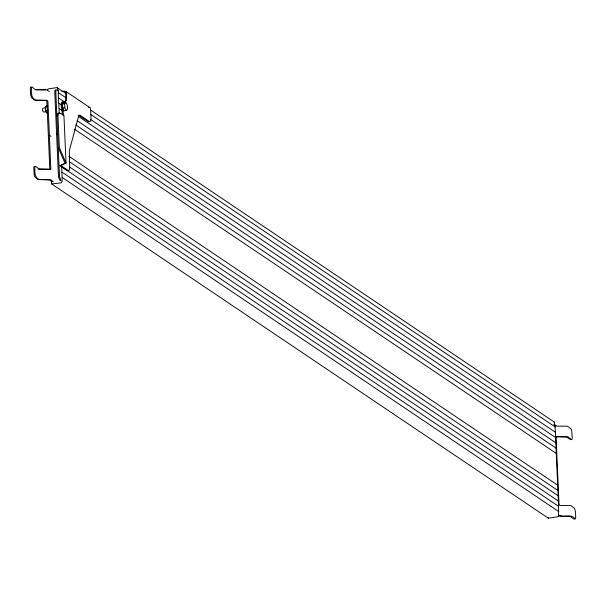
<?xml version="1.0" encoding="UTF-8"?>
<svg xmlns="http://www.w3.org/2000/svg" width="606" height="606" viewBox="0 0 606 606"><rect width="100%" height="100%" fill="white"/><g stroke="black" fill="none" stroke-linecap="round" stroke-linejoin="round"><path stroke-width="0.91" d="M62.456 115.004L61.108 104.747L61.585 102.459L62.6 101.838L63.297 102.194M63.478 114.845L62.13 104.588L62.615 102.308L63.622 101.687L65.039 102.278L66.41 100.588L66.66 92.923L65.993 91.514L64.509 91.112L61.85 91.506M46.783 105.489C44.041 107.057 45.624 111.451 47.132 113.436L47.427 112.928M66.221 110.572L64.827 107.709L64.66 103.74L65.872 102.634C67.448 104.58 68.167 107.648 67.137 109.974L64.115 110.89L62.721 108.027L62.547 104.05L63.766 102.944L65.872 102.634M49.828 169.46L46.851 101.338L45.882 100.52L35.034 100.399L31.444 97.581L30.535 94.233L30.3 88.938L30.459 87.302L30.982 86.999M56.956 116.36L57.411 113.716L58.706 113.155M47.223 90.12L48.2 88.908L56.926 87.597L65.486 93.112M65.501 97.452L58.441 92.703L58.191 93.006L58.403 97.771L64.948 102.217M58.668 97.99L58.63 103.058L61.251 104.868M58.903 103.285L58.865 108.353L63.054 111.216M59.13 108.58L59.093 113.64M558.565 506.321L558.338 501.033L61.676 166.794L61.903 172.081L558.565 506.321L558.437 516.66L548.309 518.175L51.646 183.936L51.146 180.088M61.903 172.081L62.138 177.376L558.8 511.615M62.138 177.376L62.062 181.648L61.085 182.861L51.646 183.936M90.597 110.012L554.301 422.071L555.104 426.942L558.338 501.033M64.471 101.869L65.38 100.747L65.789 96.68L65.63 93.074L64.554 92.173M63.516 115.822L63.774 115.155L59.729 113.004L58.434 113.557L57.979 116.208L59.35 147.569L66.024 163.112L60.85 165.552L68.289 170.559L69.198 170.384L69.713 167.407L69.273 150.879L78.636 116.094L79.159 115.208L79.871 115.17L89.574 121.7L90.642 121.177L90.998 118.549L90.582 109.027L89.915 107.618L65.993 91.514M34.451 166.377L33.928 166.688L33.769 168.324L34.315 175.672L34.913 176.967L37.807 179.527L49.351 179.906L52.222 181.671M574.496 518.857L573.965 519.13L570.178 516.395L559.073 516.054M55.669 89.953L55.002 90.279L54.775 91.923L58.471 176.604L59.593 179.921L61.07 180.914M68.175 170.536L67.266 170.71L59.82 165.703L64.993 163.272L58.327 147.72M45.556 106.595L47.685 106.277M62.547 104.05L64.66 103.74M46.124 107.512L42.746 108.292L42.488 109.974L42.89 111.375L43.837 112.08L46.632 111.663M45.738 110.572L47.851 110.254M62.721 108.027L64.827 107.709M48.465 135.486L49.495 135.327L51.033 136.373M56.623 134.259L57.653 134.108M78.136 115.36L78.848 115.322L88.552 121.851M35.663 89.923L45.42 89.938M48.889 169.316L38.034 169.195M556.308 436.896L566.708 437.009L570.496 439.751M88.438 107.217L89.915 107.618M555.149 426.094L555.846 426.313M553.589 421.844L554.301 422.071M58.168 90.794L56.691 89.802L56.025 90.127L55.805 91.771L59.502 176.444L60.623 179.77M553.846 424.374L557.035 426.094L567.504 426.223L571.087 429.033L571.685 430.305L572.231 437.676L572.079 439.342L571.549 439.623L567.966 436.805L556.535 436.456L556.081 437.176L558.99 503.859L559.535 505.252L560.497 505.48L570.966 505.601L574.556 508.419L575.465 511.767L575.7 517.062L575.548 518.728L575.018 519.001C571.284 512.835 563.277 518.713 558.52 514.835M90.605 114.352L555.104 426.942M49.321 91.551L46.526 89.779L34.936 89.43L32.035 86.87L31.512 87.173C31.345 91.688 30.542 97.551 35.398 100.013L45.662 100.21L46.988 100.361L47.882 101.179L50.851 169.309L39.292 168.991L35.504 166.249L34.981 166.552C34.807 171.066 34.012 176.937 38.86 179.391L50.457 179.74L53.245 181.52M90.839 119.64L555.331 432.237M78.515 116.488L555.566 437.524M77.182 120.723L555.793 442.819M75.841 124.957L556.028 448.107M74.5 129.192L556.255 453.402M68.826 156.196L557.641 485.156M69.061 161.484L557.876 490.451M69.289 166.779L558.103 495.738M58.441 92.703L57.638 87.832M547.953 517.501L548.309 518.175M63.941 115.488L66.024 163.112"/></g></svg>
